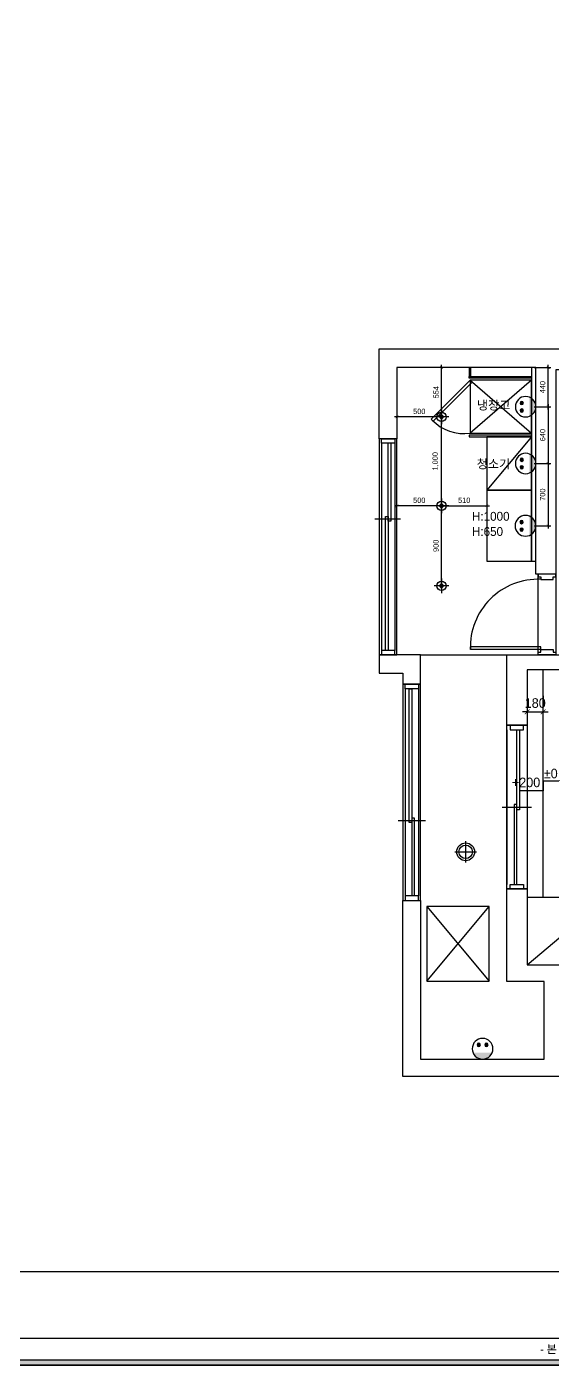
# Model space of a CAD drawing. Header units: millimetres. Extents: x 261942 to 379971, y 117646 to 213875.
# Drawn here: x 315646 to 321549, y 155386 to 170442 of the extents above; entities that cross this region are included whole.
import ezdxf
from ezdxf.enums import TextEntityAlignment as Align

# ---------------------------------------------------------------- set-up
doc = ezdxf.new("R2010")
doc.units = ezdxf.units.MM
doc.header["$LTSCALE"] = 100
doc.header["$PDMODE"] = 3
doc.layers.get('DEFPOINTS').update_dxf_attribs({"color": 248})
for name, color, linetype in [('02-WAL', 2, 'Continuous'), ('03-WAL NEW', 3, 'Continuous'), ('04-WIN', 4, 'Continuous'), ('04_FUR', 6, 'Continuous'), ('06-FUR', 6, 'Continuous'), ('06-LIGHT', 4, 'Continuous'), ('07-DIM', 5, 'Continuous'), ('08-HAT', 8, 'Continuous'), ('3.기호.계단선', 30, 'Continuous'), ('F-SYM', 7, 'Continuous'), ('F-SYM @ 1', 7, 'Continuous'), ('FORM(YOURNAME)-11', 1, 'Continuous'), ('RC-LIGHT', 7, 'Continuous'), ('도면층4', 4, 'Continuous'), ('도면층5', 5, 'Continuous'), ('설비', 7, 'Continuous')]:
    doc.layers.add(name, color=color, linetype=linetype)
doc.styles.add('HY 울릉도 L', font='')
doc.styles.add('YOURNAME', font='HY울릉도M.TTF')
doc.styles.add('코레일둥고', font='Korail_Round_Gothic_Medium.ttf')
doc.styles.get('HY 울릉도 L').set_extended_font_data('HY울릉도L')
doc.dimstyles.new('30', dxfattribs={"dimscale": 30, "dimtxt": 2, "dimasz": 1, "dimexe": 1, "dimexo": 1, "dimgap": 1, "dimtad": 1, "dimdec": 0, "dimrnd": 0.05, "dimdsep": 46, "dimlunit": 6, "dimtxsty": 'HY 울릉도 L', "dimblk": 'ARCHTICK', "dimcen": 2.5, "dimdle": 1, "dimclrd": 133, "dimclre": 133, "dimclrt": 30, "dimadec": 0, "dimazin": 0, "dimtfac": 1, "dimtdec": 0, "dimtix": 1, "dimtmove": 2, "dimatfit": 3, "dimldrblk": 'ARCHTICK', "dimfxl": 0, "dimlwd": -1, "dimlwe": -1, "dimarcsym": 0})
doc.dimstyles.new('YOURNAME-60', dxfattribs={"dimscale": 60, "dimtxt": 1.8, "dimasz": 0.9, "dimexe": 1, "dimexo": 3, "dimgap": 0.7, "dimtad": 1, "dimdec": 0, "dimzin": 0, "dimdsep": 46, "dimtxsty": 'YOURNAME', "dimblk": 'ARCHTICK', "dimcen": 0, "dimclrd": 1, "dimclre": 1, "dimclrt": 7, "dimadec": 0, "dimazin": 0, "dimtfac": 1, "dimtdec": 0, "dimtix": 1, "dimtmove": 2, "dimatfit": 3, "dimldrblk": 'ARCHTICK', "dimfxl": 0, "dimtolj": 1, "dimtzin": 0, "dimarcsym": 0})

# ---------------------------------------------------------------- blocks, each defined once
blk = doc.blocks.new('FORM-PLAN')
at = {"layer": 'FORM(YOURNAME)-11'}
h = blk.add_hatch(color=256, dxfattribs=at)
h.dxf.hatch_style = 1
h.paths.add_polyline_path([(-71444, 55115), (10556, 55115), (10556, 54915), (-71444, 54915)])
h.paths.add_polyline_path([(-71444, -2085), (10556, -2085), (10556, -2285), (-71444, -2285)])
at = {"layer": 'DEFPOINTS', "color": 158}
blk.add_line((1346, -1285), (-71444, -1285), dxfattribs=at)
for points in [[(-71444, -2285), (10556, -2285), (10556, 55115), (-71444, 55115)], [(-69444, 53115), (-64, 53115), (-64, 1215), (-69444, 1215)]]:
    blk.add_lwpolyline(points, close=True, dxfattribs=at)
at = {"layer": 'FORM(YOURNAME)-11'}
blk.add_lwpolyline([(-71444, -2085), (10556, -2085), (10556, -2285), (-71444, -2285)], close=True, dxfattribs=at)
at = {"layer": 'FORM(YOURNAME)-11', "color": 1, "style": 'YOURNAME'}
blk.add_text("- 본 도서는 어떠한 경우에도 무단으로 도용할 수 없으며 도용시 '지적재산권' 보호에 관한 법률에 의거, 법적 분쟁이 발생합니다.  또한 본 도서에 관한 모든 저작권은 당사에 있습니다. -", height=300, dxfattribs=at).set_placement((-32990, -1685), align=Align.MIDDLE_CENTER)
at = {"layer": 'FORM(YOURNAME)-11', "color": 3, "style": 'YOURNAME'}
for tag, height, p in [('1', 450, (9905, 18188)), ('2', 450, (9905, 17544)), ('3', 450, (9905, 16257)), ('4', 450, (9905, 14326)), ('5', 515, (9905, 12009)), ('6', 515, (9905, 9757)), ('7', 515, (9905, 7504)), ('8', 515, (9905, 5252)), ('9', 515, (9905, 2999)), ('10', 515, (5655, 811)), ('11', 515, (9905, 747)), ('12', 515, (5655, -1441)), ('13', 515, (9905, -1441))]:
    blk.add_attdef(tag, text='', height=height, dxfattribs=at).set_placement(p, align=Align.MIDDLE_RIGHT)
blk = doc.blocks.new('*U585')
at = {"layer": 'F-SYM', "xscale": 0.3, "yscale": 0.3, "zscale": 0.3}
blk.add_blockref('FORM-PLAN', (335875, 156072), dxfattribs=at)
blk = doc.blocks.new('_ArchTick')
at = {"color": 0, "linetype": 'ByBlock', "const_width": 0.15}
blk.add_lwpolyline([(-0.5, -0.5), (0.5, 0.5)], dxfattribs=at)
blk = doc.blocks.new('*D133')
at = {"layer": '07-DIM', "color": 1, "lineweight": -2}
for p, q in [((321269, 162916), (321269, 162796)), ((321449, 162916), (321449, 162796)), ((321269, 162736), (321215, 162736)), ((321269, 162736), (321449, 162736)), ((321449, 162736), (321503, 162736))]:
    blk.add_line(p, q, dxfattribs=at)
at = {"layer": 'DEFPOINTS', "color": 0}
for p in [(321269, 162736), (321449, 162736), (321449, 162736)]:
    blk.add_point(p, dxfattribs=at)
at = {"layer": '07-DIM', "color": 1, "lineweight": -2, "xscale": 54, "yscale": 54, "zscale": 54}
blk.add_blockref('_ArchTick', (321269, 162736), dxfattribs=at)
at = {"layer": '07-DIM', "color": 1, "lineweight": -2, "xscale": 54, "yscale": 54, "zscale": 54, "rotation": 180}
blk.add_blockref('_ArchTick', (321449, 162736), dxfattribs=at)
at = {"layer": '07-DIM', "color": 7, "insert": (321359, 162834), "char_height": 108, "attachment_point": 5, "style": 'YOURNAME'}
blk.add_mtext('\\A1;180', dxfattribs=at)
blk = doc.blocks.new('RRHREU')
at = {"color": 1, "linetype": 'Continuous'}
for p, q in [((119142, 54330), (119142, 54530)), ((119042, 54430), (119242, 54430))]:
    blk.add_line(p, q, dxfattribs=at)
at = {"layer": 'RC-LIGHT'}
for radius in [82.5, 62.5]:
    blk.add_circle((119142, 54430), radius, dxfattribs=at)
blk = doc.blocks.new('F-SYM-ENT NAME')
at = {"layer": 'F-SYM'}
h = blk.add_hatch(color=1, dxfattribs=at)
h.dxf.hatch_style = 1
h.paths.add_polyline_path([(-181267, -29725), (-181467, -29925), (-181367, -29925), (-181267, -29825), (-181167, -29925), (-181067, -29925)])
at = {"layer": 'F-SYM', "color": 1}
for points in [[(-181267, -29725), (-181467, -29925), (-181367, -29925), (-181267, -29825), (-181167, -29925), (-181067, -29925)], [(-181267, -29775), (-181467, -29975), (-181067, -29975)]]:
    blk.add_lwpolyline(points, close=True, dxfattribs=at)
at = {"layer": 'F-SYM', "color": 1, "style": 'YOURNAME'}
blk.add_attdef('ENT', text='', height=100, dxfattribs=at).set_placement((-181267, -30025), align=Align.TOP_CENTER)
blk = doc.blocks.new('*U591')
at = {"layer": 'F-SYM'}
ref = blk.add_blockref('F-SYM-ENT NAME', (205708, -117009), dxfattribs=dict(at, rotation=270))
ref.add_attrib('ENT', 'MAIN ENT', dxfattribs={"layer": 'F-SYM @ 1', "color": 1, "height": 100, "rotation": 270, "style": 'YOURNAME'}).set_placement((175684, 64258), align=Align.TOP_CENTER)
blk = doc.blocks.new('FLOORPLAN')
at = {"layer": '03-WAL NEW'}
h = blk.add_hatch(dxfattribs=at)
h.set_pattern_fill('_USER', color=256, scale=50, angle=45, pattern_type=0)
h.set_pattern_definition([(45, (0, 0), (-35.355339, 35.355339), [])])
h.paths.add_polyline_path([(176054, 55430), (176654, 55430), (176654, 55218), (176054, 55218)])
at = {"layer": '08-HAT'}
h = blk.add_hatch(dxfattribs=at)
h.set_pattern_fill('DOTS', color=256, scale=20)
h.paths.add_polyline_path([(176240, 63032), (177638, 63032), (177638, 63572), (177506, 63572), (177506, 63183), (176240, 63183)])
at = {"layer": '3.기호.계단선'}
h = blk.add_hatch(color=256, dxfattribs=at)
h.dxf.hatch_style = 1
edge = h.paths.add_edge_path()
edge.add_arc((177071, 66509), 25, 0, 360)
h = blk.add_hatch(color=256, dxfattribs=at)
h.dxf.hatch_style = 1
edge = h.paths.add_edge_path()
edge.add_arc((177811, 66509), 25, 0, 360)
h = blk.add_hatch(color=256, dxfattribs=at)
h.dxf.hatch_style = 1
edge = h.paths.add_edge_path()
edge.add_arc((178436, 66509), 25, 0, 360)
h = blk.add_hatch(color=10, dxfattribs=at)
h.dxf.hatch_style = 1
edge = h.paths.add_edge_path()
edge.add_arc((178551, 66149), 25, 0, 360)
h = blk.add_hatch(color=10, dxfattribs=at)
h.dxf.hatch_style = 1
edge = h.paths.add_edge_path()
edge.add_arc((176154, 55770), 25, 0, 360)
h = blk.add_hatch(color=256, dxfattribs=at)
h.dxf.hatch_style = 1
edge = h.paths.add_edge_path()
edge.add_arc((175459, 55540), 25, 0, 360)
h = blk.add_hatch(color=256, dxfattribs=at)
h.dxf.hatch_style = 1
edge = h.paths.add_edge_path()
edge.add_arc((176309, 55430), 25, 0, 360)
h = blk.add_hatch(color=256, dxfattribs=at)
h.dxf.hatch_style = 1
edge = h.paths.add_edge_path()
edge.add_arc((176914, 55430), 25, 0, 360)
blk.add_line((172881, 59825), (173851, 59825))
at = {"layer": '02-WAL'}
for p, q in [((183430, 66831), (176040, 66831)), ((176040, 66831), (176040, 64790)), ((183430, 66161), (183430, 66831)), ((179221, 64790), (179221, 66621)), ((179221, 66621), (183230, 66621)), ((183230, 66621), (183230, 66148)), ((176624, 64990), (176624, 66509)), ((176624, 66509), (178981, 66509)), ((178981, 66509), (178981, 64792)), ((183230, 66148), (183430, 66148)), ((178197, 64990), (176624, 64990)), ((178197, 64790), (178197, 64990)), ((176040, 64790), (178197, 64790)), ((178981, 64790), (179021, 64790)), ((179021, 64792), (179021, 64790)), ((179021, 64790), (179221, 64790)), ((176040, 63269), (176040, 63774)), ((176040, 63774), (176240, 63774)), ((176240, 63774), (176240, 63226)), ((172416, 62255), (172416, 63269)), ((172416, 63269), (176040, 63269)), ((174176, 63056), (172616, 63056)), ((172616, 63056), (172616, 62255)), ((174176, 60735), (174176, 63056)), ((176240, 63032), (174401, 63032)), ((174401, 63032), (174401, 60735)), ((172616, 62255), (172416, 62255)), ((174401, 60735), (174176, 60735)), ((177359, 57096), (177359, 58663)), ((177359, 58663), (177577, 58663)), ((177577, 58663), (177577, 57992)), ((177577, 57992), (179020, 57992)), ((179020, 57992), (179020, 56817)), ((178850, 57882), (177589, 57882)), ((177589, 57882), (177589, 56926)), ((178850, 56817), (178850, 57882)), ((172681, 55082), (172681, 57064)), ((172681, 57064), (172881, 57064)), ((172881, 57064), (172881, 55278)), ((173851, 56153), (173851, 57193)), ((173851, 57193), (174079, 57193)), ((174079, 57193), (174079, 56338)), ((174979, 56338), (174979, 57096)), ((174979, 57096), (177359, 57096)), ((177359, 56926), (175114, 56926)), ((175114, 56926), (175114, 55430)), ((177589, 56926), (177359, 56926)), ((177359, 56926), (177359, 56926)), ((179020, 56817), (178850, 56817)), ((183886, 56466), (184086, 56466)), ((183886, 55282), (183886, 56466)), ((184086, 56466), (184086, 55082)), ((174079, 56338), (174979, 56338)), ((174271, 56153), (173851, 56153)), ((174271, 55278), (174271, 56153)), ((177359, 55430), (177359, 56090)), ((177359, 56090), (177589, 56090)), ((177589, 56090), (177589, 55282)), ((182595, 55282), (182595, 56147)), ((182595, 56147), (182795, 56147)), ((182795, 56147), (182795, 55282)), ((178860, 55282), (178860, 55947)), ((178860, 55947), (179020, 55947)), ((179020, 55947), (179020, 55282)), ((175114, 55430), (176054, 55430)), ((176054, 55430), (176054, 55218)), ((176654, 55218), (176654, 55430)), ((176654, 55430), (177359, 55430)), ((177589, 55471), (177589, 55279)), ((172881, 55278), (174271, 55278)), ((177589, 55282), (178860, 55282)), ((179020, 55282), (182595, 55282)), ((182795, 55282), (183886, 55282)), ((184086, 55082), (172681, 55082))]:
    blk.add_line(p, q, dxfattribs=at)
for points in [[(179021, 63818), (184086, 63818), (184086, 62996), (183837, 62996), (183837, 63651), (179021, 63651), (179021, 63818)], [(183837, 60126), (183837, 59277), (183886, 59277), (183886, 59146), (184086, 59146), (184086, 60126), (183837, 60126)], [(172681, 59494), (172881, 59494), (172881, 59825), (172416, 59825), (172416, 59618), (172681, 59618), (172681, 59494)], [(177577, 59658), (174079, 59658), (174079, 59033), (173851, 59033), (173851, 59825), (177577, 59825), (177577, 59658)]]:
    blk.add_lwpolyline(points, dxfattribs=at)
blk.add_lwpolyline([(182795, 59277), (178820, 59277), (178820, 59072), (182595, 59072), (182595, 58857), (182795, 58857)], close=True, dxfattribs=at)
at = {"layer": '03-WAL NEW'}
blk.add_lwpolyline([(176054, 55430), (176654, 55430), (176654, 55218), (176054, 55218)], close=True, dxfattribs=at)
at = {"layer": '04-WIN'}
for p, q in [((183215, 66098), (183215, 63868)), ((183365, 66098), (183365, 63868)), ((183445, 66108), (183445, 63858)), ((178891, 65630), (178921, 65630)), ((178921, 64960), (178921, 65630)), ((178921, 64960), (178921, 65630)), ((183165, 65248), (183495, 65248)), ((179191, 63878), (180072, 63878)), ((176070, 63834), (175173, 63834)), ((183881, 60144), (183881, 62966)), ((183927, 61044), (183927, 62938)), ((183957, 61044), (183957, 62938)), ((183961, 60156), (183961, 62979)), ((183961, 60144), (183961, 62966)), ((184007, 61044), (184007, 62938)), ((184037, 61044), (184037, 62938)), ((184041, 60156), (184041, 62979)), ((172441, 62205), (172441, 59875)), ((172591, 62205), (172591, 59875)), ((172366, 61355), (172656, 61355)), ((183845, 61026), (184002, 61026)), ((183886, 60186), (183886, 61009)), ((183916, 60186), (183916, 61009)), ((183925, 61026), (184082, 61026)), ((183966, 60186), (183966, 61009)), ((183996, 60186), (183996, 61009)), ((183923, 60156), (183920, 60156)), ((184003, 60156), (184000, 60156)), ((174231, 59885), (173440, 59885)), ((177389, 59598), (176508, 59598)), ((172706, 59444), (172706, 57114)), ((172856, 59444), (172856, 57114)), ((183911, 59096), (183911, 56516)), ((184061, 59096), (184061, 56516)), ((173849, 58983), (173849, 57243)), ((174079, 58993), (174079, 57233)), ((178990, 59012), (179950, 59012)), ((182620, 58807), (182620, 56197)), ((182770, 58807), (182770, 56197)), ((183836, 58146), (184141, 58146)), ((172631, 57964), (172936, 57964)), ((173799, 58113), (174129, 58113)), ((182545, 57857), (182850, 57857)), ((177389, 56866), (176667, 56866)), ((176667, 56866), (176667, 56836)), ((176054, 55291), (176054, 55282)), ((176084, 55382), (176084, 55368)), ((176084, 55382), (176624, 55382)), ((176084, 55327), (176084, 55358)), ((176084, 55282), (176624, 55282))]:
    blk.add_line(p, q, dxfattribs=at)
for points in [[(183265, 66148), (183215, 66148), (183215, 66098), (183365, 66098), (183365, 66148)], [(183320, 66098), (183320, 65218), (183290, 65218), (183290, 66098)], [(183445, 66148), (183445, 66108), (183365, 66108)], [(183405, 66108), (183405, 65218), (183430, 65218), (183430, 66108)], [(183290, 63868), (183290, 65278), (183260, 65278), (183260, 63868)], [(183405, 63858), (183405, 65278), (183380, 65278), (183380, 63858)], [(183265, 63818), (183215, 63818), (183215, 63868), (183365, 63868), (183365, 63818)], [(183445, 63818), (183445, 63858), (183365, 63858)], [(183890, 62996), (183881, 62996), (183881, 62966), (183922, 62966), (183922, 62979), (183961, 62979), (183961, 62996), (183952, 62996)], [(183936, 62938), (183937, 62935), (183938, 62935), (183940, 62934)], [(183948, 62938), (183946, 62935), (183945, 62935), (183944, 62934)], [(183970, 62996), (183961, 62996), (183961, 62966), (184002, 62966), (184002, 62979), (184041, 62979), (184041, 62996), (184032, 62996)], [(184016, 62938), (184017, 62935), (184018, 62935), (184020, 62934)], [(184028, 62938), (184026, 62935), (184025, 62935), (184024, 62934)], [(172546, 62205), (172546, 61330), (172516, 61330), (172516, 62205)], [(183896, 61009), (183897, 61006), (183898, 61006), (183899, 61005)], [(183899, 61012), (183899, 60182), (183903, 60182), (183903, 61012), (183899, 61012), (183903, 61012)], [(183907, 61009), (183906, 61006), (183905, 61006), (183903, 61005)], [(183936, 61044), (183937, 61047), (183938, 61047), (183940, 61048)], [(183948, 61044), (183946, 61047), (183945, 61047), (183944, 61048)], [(183976, 61009), (183977, 61006), (183978, 61006), (183979, 61005)], [(183979, 61012), (183979, 60182), (183983, 60182), (183983, 61012), (183979, 61012), (183983, 61012)], [(183987, 61009), (183986, 61006), (183985, 61006), (183983, 61005)], [(184016, 61044), (184017, 61047), (184018, 61047), (184020, 61048)], [(184028, 61044), (184026, 61047), (184025, 61047), (184024, 61048)], [(183952, 60126), (183961, 60126), (183961, 60156), (183920, 60156), (183920, 60144), (183881, 60144), (183881, 60126), (183890, 60126)], [(183896, 60186), (183897, 60188), (183898, 60189), (183899, 60189)], [(183907, 60186), (183906, 60188), (183905, 60189), (183903, 60189)], [(184032, 60126), (184041, 60126), (184041, 60156), (184000, 60156), (184000, 60144), (183961, 60144), (183961, 60126), (183970, 60126)], [(183976, 60186), (183977, 60188), (183978, 60189), (183979, 60189)], [(183987, 60186), (183986, 60188), (183985, 60189), (183983, 60189)], [(173939, 59033), (173889, 59033), (173889, 58983), (174039, 58983), (174039, 59033)], [(184016, 59096), (184016, 58121), (183986, 58121), (183986, 59096)], [(173994, 58983), (173994, 58083), (173964, 58083), (173964, 58983)], [(182725, 58807), (182725, 57832), (182695, 57832), (182695, 58807)], [(173964, 57243), (173964, 58143), (173934, 58143), (173934, 57243)], [(172811, 57114), (172811, 57989), (172781, 57989), (172781, 57114)], [(173914, 57193), (173889, 57193), (173889, 57243), (174039, 57243), (174039, 57193)], [(176054, 55373), (176054, 55382), (176084, 55382), (176084, 55368), (176078, 55366), (176078, 55359), (176084, 55358), (176084, 55282), (176054, 55282)], [(176627, 55365), (176080, 55365), (176080, 55361), (176627, 55361), (176627, 55365), (176627, 55361)], [(176084, 55369), (176087, 55367), (176087, 55366), (176088, 55365)], [(176084, 55357), (176087, 55358), (176087, 55359), (176088, 55361)], [(176624, 55369), (176621, 55367), (176621, 55366), (176620, 55365)], [(176624, 55357), (176621, 55358), (176621, 55359), (176620, 55361)], [(176654, 55291), (176654, 55282), (176624, 55282), (176624, 55358), (176629, 55359), (176629, 55366), (176624, 55368), (176624, 55382), (176654, 55382), (176654, 55373)]]:
    blk.add_lwpolyline(points, dxfattribs=at)
for points in [[(183215, 66148), (183445, 66148), (183445, 63818), (183215, 63818)], [(183837, 62996), (184086, 62996), (184086, 60126), (183837, 60126)], [(183947, 62938), (183957, 62938), (183957, 62976), (183927, 62976), (183927, 62938), (183937, 62938), (183939, 62943), (183945, 62943)], [(183944, 62941), (183944, 61041), (183940, 61041), (183940, 62941)], [(184027, 62938), (184037, 62938), (184037, 62976), (184007, 62976), (184007, 62938), (184017, 62938), (184019, 62943), (184025, 62943)], [(184024, 62941), (184024, 61041), (184020, 61041), (184020, 62941)], [(172616, 62255), (172416, 62255), (172416, 59825), (172616, 59825)], [(172591, 62255), (172591, 62205), (172441, 62205), (172441, 62255)], [(172516, 61380), (172516, 59875), (172486, 59875), (172486, 61380)], [(183905, 61015), (183906, 61009), (183916, 61009), (183916, 61044), (183886, 61044), (183886, 61009), (183896, 61009), (183898, 61015)], [(183937, 61044), (183927, 61044), (183927, 61009), (183957, 61009), (183957, 61044), (183947, 61044), (183945, 61038), (183939, 61038)], [(183985, 61015), (183986, 61009), (183996, 61009), (183996, 61044), (183966, 61044), (183966, 61009), (183976, 61009), (183978, 61015)], [(184017, 61044), (184007, 61044), (184007, 61009), (184037, 61009), (184037, 61044), (184027, 61044), (184025, 61038), (184019, 61038)], [(183896, 60186), (183886, 60186), (183886, 60148), (183916, 60148), (183916, 60186), (183906, 60186), (183905, 60180), (183898, 60180)], [(183976, 60186), (183966, 60186), (183966, 60148), (183996, 60148), (183996, 60186), (183986, 60186), (183985, 60180), (183978, 60180)], [(172591, 59825), (172591, 59875), (172441, 59875), (172441, 59825)], [(172881, 59494), (172681, 59494), (172681, 57064), (172881, 57064)], [(172856, 59494), (172856, 59444), (172706, 59444), (172706, 59494)], [(172781, 59444), (172781, 57939), (172751, 57939), (172751, 59444)], [(173849, 59033), (174079, 59033), (174079, 57193), (173849, 57193)], [(184086, 59146), (183886, 59146), (183886, 56466), (184086, 56466)], [(184061, 59146), (184061, 59096), (183911, 59096), (183911, 59146)], [(182595, 58857), (182795, 58857), (182795, 56147), (182595, 56147)], [(182770, 58857), (182770, 58807), (182620, 58807), (182620, 58857)], [(183986, 58171), (183986, 56516), (183956, 56516), (183956, 58171)], [(182695, 57882), (182695, 56197), (182665, 56197), (182665, 57882)], [(172856, 57064), (172856, 57114), (172706, 57114), (172706, 57064)], [(184061, 56466), (184061, 56516), (183911, 56516), (183911, 56466)], [(182770, 56147), (182770, 56197), (182620, 56197), (182620, 56147)], [(176054, 55430), (176654, 55430), (176654, 55218), (176054, 55218)]]:
    blk.add_lwpolyline(points, close=True, dxfattribs=at)
at = {"layer": '08-HAT'}
blk.add_lwpolyline([(176240, 63032), (177638, 63032), (177638, 63572), (177506, 63572), (177506, 63183), (176240, 63183), (176240, 63032)], dxfattribs=at)
at = {"layer": '3.기호.계단선'}
for centre in [(177071, 66509), (177811, 66509), (178436, 66509), (175459, 55540), (176309, 55430), (176914, 55430)]:
    blk.add_circle(centre, 25, dxfattribs=at)
at = {"layer": '3.기호.계단선', "color": 10}
for centre in [(178551, 66149), (176154, 55770)]:
    blk.add_circle(centre, 25, dxfattribs=at)
at = {"layer": '도면층4'}
for p, q in [((178891, 64960), (178891, 65630)), ((178981, 64990), (178197, 64990)), ((178921, 64960), (178891, 64960)), ((176040, 63774), (176040, 64790)), ((176240, 64790), (176240, 63774)), ((178197, 64790), (178981, 64790)), ((179021, 64790), (179021, 63818)), ((179221, 63818), (179221, 64790)), ((175173, 63834), (175173, 63864)), ((176070, 63864), (175174, 63864)), ((176070, 63834), (176070, 63864)), ((179191, 63908), (180071, 63908)), ((179191, 63878), (179191, 63908)), ((179191, 63878), (180072, 63878)), ((180072, 63878), (180072, 63908)), ((176070, 63834), (175173, 63834)), ((174201, 59825), (174201, 60735)), ((174401, 60735), (174401, 59825)), ((174231, 59915), (173440, 59915)), ((173440, 59885), (173440, 59915)), ((174231, 59885), (173440, 59885)), ((174231, 59885), (174231, 59915)), ((177359, 59658), (177359, 58663)), ((177577, 58663), (177577, 59658)), ((177389, 59598), (176508, 59598)), ((176508, 59598), (176508, 59568)), ((177389, 59568), (176509, 59568)), ((177389, 59598), (177389, 59568)), ((178820, 57992), (178820, 59072)), ((179020, 59072), (179020, 57992)), ((178990, 59012), (179950, 59012)), ((178990, 59012), (178990, 58982)), ((178990, 58982), (179950, 58982)), ((179950, 59012), (179950, 58982)), ((177359, 56926), (177359, 56090)), ((177589, 56090), (177589, 56926)), ((177389, 56866), (176667, 56866)), ((177389, 56836), (176667, 56836)), ((177389, 56866), (177389, 56836))]:
    blk.add_line(p, q, dxfattribs=at)
for points in [[(178197, 64990), (178227, 64990), (178227, 64960), (178257, 64960), (178257, 64820), (178227, 64820), (178227, 64790), (178197, 64790), (178197, 64990)], [(178981, 64990), (178951, 64990), (178951, 64960), (178921, 64960), (178921, 64820), (178951, 64820), (178951, 64790), (178981, 64790), (178981, 64990)], [(176040, 64790), (176040, 64760), (176070, 64760), (176070, 64730), (176210, 64730), (176210, 64760), (176240, 64760), (176240, 64790), (176040, 64790)], [(179221, 64790), (179221, 64760), (179191, 64760), (179191, 64730), (179051, 64730), (179051, 64760), (179021, 64760), (179021, 64790), (179221, 64790)], [(179221, 63818), (179221, 63848), (179191, 63848), (179191, 63878), (179051, 63878), (179051, 63848), (179021, 63848), (179021, 63818), (179221, 63818)], [(176040, 63774), (176040, 63804), (176070, 63804), (176070, 63834), (176210, 63834), (176210, 63804), (176240, 63804), (176240, 63774), (176040, 63774)], [(174201, 60735), (174201, 60705), (174231, 60705), (174231, 60675), (174371, 60675), (174371, 60705), (174401, 60705), (174401, 60735), (174201, 60735)], [(174201, 59825), (174201, 59855), (174231, 59855), (174231, 59885), (174371, 59885), (174371, 59855), (174401, 59855), (174401, 59825), (174201, 59825)], [(177359, 59658), (177359, 59628), (177389, 59628), (177389, 59598), (177547, 59598), (177547, 59628), (177577, 59628), (177577, 59658), (177359, 59658)], [(179020, 59072), (179020, 59042), (178990, 59042), (178990, 59012), (178850, 59012), (178850, 59042), (178820, 59042), (178820, 59072), (179020, 59072)], [(177359, 58663), (177359, 58693), (177389, 58693), (177389, 58723), (177547, 58723), (177547, 58693), (177577, 58693), (177577, 58663), (177359, 58663)], [(179020, 57992), (179020, 58022), (178990, 58022), (178990, 58052), (178850, 58052), (178850, 58022), (178820, 58022), (178820, 57992), (179020, 57992)], [(177359, 56926), (177359, 56896), (177389, 56896), (177389, 56866), (177559, 56866), (177559, 56896), (177589, 56896), (177589, 56926), (177359, 56926)], [(177359, 56090), (177359, 56120), (177389, 56120), (177389, 56150), (177559, 56150), (177559, 56120), (177589, 56120), (177589, 56090), (177359, 56090)]]:
    blk.add_lwpolyline(points, dxfattribs=at)
at = {"layer": '도면층5'}
for centre, radius, start, end in [((178867, 65018), 612, 87.6956, 185.4292), ((176083, 63852), 910, 92.731, 180.1335), ((179236, 63896), 836, 358.8043, 93.0481), ((174202, 59914), 762, 87.8385, 182.1212), ((177363, 59577), 854, 178.5875, 271.739), ((179005, 58997), 945, 269.0575, 0.9094), ((177392, 56844), 724, 179.4066, 267.4168)]:
    blk.add_arc(centre, radius, start, end, dxfattribs=at)
at = {"color": 10}
blk.add_blockref('*U591', (0, 0), dxfattribs=at)
blk = doc.blocks.new('egoo')
at = {"layer": '설비'}
h = blk.add_hatch(color=140, dxfattribs=at)
edge = h.paths.add_edge_path()
edge.add_arc((1015645, 443434), 22.3, 0, 360)
h = blk.add_hatch(color=140, dxfattribs=at)
edge = h.paths.add_edge_path()
edge.add_arc((1015748, 443434), 22.3, 0, 360)
h = blk.add_hatch(color=140, dxfattribs=at)
edge = h.paths.add_edge_path()
edge.add_line((1015826, 443329), (1015567, 443329))
edge.add_ellipse((1015696, 443381), major_axis=(99, 99), ratio=1, start_angle=156.9578, end_angle=293.0422)
at = {"layer": '설비', "color": 140}
for centre, radius in [((1015696, 443381), 140), ((1015645, 443434), 22.3), ((1015748, 443434), 22.3)]:
    blk.add_circle(centre, radius, dxfattribs=at)
blk = doc.blocks.new('*D537')
at = {"color": 133}
for p, q in [((321346, 166608), (321533, 166608)), ((321503, 166138), (321503, 166638)), ((321346, 166168), (321533, 166168))]:
    blk.add_line(p, q, dxfattribs=at)
at = {"layer": 'DEFPOINTS', "color": 0}
for p in [(321316, 166608), (321503, 166608), (321316, 166168)]:
    blk.add_point(p, dxfattribs=at)
at = {"color": 133, "xscale": 30, "yscale": 30, "zscale": 30}
for p, rotation in [((321503, 166608), 90), ((321503, 166168), 270)]:
    blk.add_blockref('_ArchTick', p, dxfattribs=dict(at, rotation=rotation))
at = {"color": 30, "insert": (321442, 166388), "char_height": 60, "attachment_point": 5, "rotation": 90, "style": 'HY 울릉도 L'}
blk.add_mtext('440', dxfattribs=at)
blk = doc.blocks.new('*D538')
at = {"color": 133}
for p, q in [((321346, 166168), (321533, 166168)), ((321503, 166198), (321503, 165499)), ((321346, 165529), (321533, 165529))]:
    blk.add_line(p, q, dxfattribs=at)
at = {"layer": 'DEFPOINTS', "color": 0}
for p in [(321316, 166168), (321316, 165529), (321503, 165529)]:
    blk.add_point(p, dxfattribs=at)
at = {"color": 133, "xscale": 30, "yscale": 30, "zscale": 30}
for p, rotation in [((321503, 166168), 90), ((321503, 165529), 270)]:
    blk.add_blockref('_ArchTick', p, dxfattribs=dict(at, rotation=rotation))
at = {"color": 30, "insert": (321442, 165849), "char_height": 60, "attachment_point": 5, "rotation": 90, "style": 'HY 울릉도 L'}
blk.add_mtext('640', dxfattribs=at)
blk = doc.blocks.new('*D539')
at = {"color": 133}
for p, q in [((321346, 165529), (321533, 165529)), ((321503, 165559), (321503, 164799)), ((321346, 164829), (321533, 164829))]:
    blk.add_line(p, q, dxfattribs=at)
at = {"layer": 'DEFPOINTS', "color": 0}
for p in [(321316, 165529), (321316, 164829), (321503, 164829)]:
    blk.add_point(p, dxfattribs=at)
at = {"color": 133, "xscale": 30, "yscale": 30, "zscale": 30}
for p, rotation in [((321503, 165529), 90), ((321503, 164829), 270)]:
    blk.add_blockref('_ArchTick', p, dxfattribs=dict(at, rotation=rotation))
at = {"color": 30, "insert": (321442, 165179), "char_height": 60, "attachment_point": 5, "rotation": 90, "style": 'HY 울릉도 L'}
blk.add_mtext('700', dxfattribs=at)
blk = doc.blocks.new('hallogen')
h = blk.add_hatch(color=256)
h.dxf.hatch_style = 1
edge = h.paths.add_edge_path()
edge.add_arc((48592, 60854), 31.2, 0, 360, ccw=False)
at = {"color": 1, "linetype": 'Continuous'}
for p, q in [((48592, 60954), (48592, 60754)), ((48692, 60854), (48492, 60854))]:
    blk.add_line(p, q, dxfattribs=at)
at = {"color": 4, "linetype": 'Continuous'}
blk.add_circle((48592, 60854), 62.5, dxfattribs=at)
blk = doc.blocks.new('*D557')
at = {"color": 133}
for p, q in [((320306, 165024), (320306, 166084)), ((320336, 166054), (320336, 166054)), ((320336, 165054), (320336, 165054))]:
    blk.add_line(p, q, dxfattribs=at)
at = {"layer": 'DEFPOINTS', "color": 0}
for p in [(320306, 166054), (320306, 166054), (320306, 165054)]:
    blk.add_point(p, dxfattribs=at)
at = {"color": 133, "xscale": 30, "yscale": 30, "zscale": 30}
for p, rotation in [((320306, 166054), 90), ((320306, 165054), 270)]:
    blk.add_blockref('_ArchTick', p, dxfattribs=dict(at, rotation=rotation))
at = {"color": 30, "insert": (320240, 165554), "char_height": 60, "attachment_point": 5, "rotation": 90, "style": 'HY 울릉도 L'}
blk.add_mtext('1,000', dxfattribs=at)
blk = doc.blocks.new('*D558')
at = {"color": 133}
for p, q in [((320336, 166054), (319776, 166054)), ((319806, 166024), (319806, 166024))]:
    blk.add_line(p, q, dxfattribs=at)
at = {"layer": 'DEFPOINTS', "color": 0}
for p in [(319806, 166054), (319806, 166054), (320306, 166054)]:
    blk.add_point(p, dxfattribs=at)
at = {"color": 133, "xscale": 30, "yscale": 30, "zscale": 30, "rotation": 180}
blk.add_blockref('_ArchTick', (319806, 166054), dxfattribs=at)
at = {"color": 133, "xscale": 30, "yscale": 30, "zscale": 30}
blk.add_blockref('_ArchTick', (320306, 166054), dxfattribs=at)
at = {"color": 30, "insert": (320056, 166115), "char_height": 60, "attachment_point": 5, "style": 'HY 울릉도 L'}
blk.add_mtext('500', dxfattribs=at)
blk = doc.blocks.new('*D559')
at = {"color": 133}
for p, q in [((320306, 166024), (320306, 166638)), ((320336, 166608), (320336, 166608)), ((320336, 166054), (320336, 166054))]:
    blk.add_line(p, q, dxfattribs=at)
at = {"layer": 'DEFPOINTS', "color": 0}
for p in [(320306, 166608), (320306, 166608), (320306, 166054)]:
    blk.add_point(p, dxfattribs=at)
at = {"color": 133, "xscale": 30, "yscale": 30, "zscale": 30}
for p, rotation in [((320306, 166608), 90), ((320306, 166054), 270)]:
    blk.add_blockref('_ArchTick', p, dxfattribs=dict(at, rotation=rotation))
at = {"color": 30, "insert": (320245, 166331), "char_height": 60, "attachment_point": 5, "rotation": 90, "style": 'HY 울릉도 L'}
blk.add_mtext('554', dxfattribs=at)
blk = doc.blocks.new('*D560')
at = {"color": 133}
blk.add_line((320276, 165054), (320846, 165054), dxfattribs=at)
at = {"layer": 'DEFPOINTS', "color": 0}
for p in [(320306, 165054), (320816, 165054), (320816, 165054)]:
    blk.add_point(p, dxfattribs=at)
at = {"color": 133, "xscale": 30, "yscale": 30, "zscale": 30, "rotation": 180}
blk.add_blockref('_ArchTick', (320306, 165054), dxfattribs=at)
at = {"color": 133, "xscale": 30, "yscale": 30, "zscale": 30}
blk.add_blockref('_ArchTick', (320816, 165054), dxfattribs=at)
at = {"color": 30, "insert": (320561, 165115), "char_height": 60, "attachment_point": 5, "style": 'HY 울릉도 L'}
blk.add_mtext('510', dxfattribs=at)
blk = doc.blocks.new('*D561')
at = {"color": 133}
blk.add_line((320336, 165054), (319776, 165054), dxfattribs=at)
at = {"layer": 'DEFPOINTS', "color": 0}
for p in [(319806, 165054), (319806, 165054), (320306, 165054)]:
    blk.add_point(p, dxfattribs=at)
at = {"color": 133, "xscale": 30, "yscale": 30, "zscale": 30, "rotation": 180}
blk.add_blockref('_ArchTick', (319806, 165054), dxfattribs=at)
at = {"color": 133, "xscale": 30, "yscale": 30, "zscale": 30}
blk.add_blockref('_ArchTick', (320306, 165054), dxfattribs=at)
at = {"color": 30, "insert": (320056, 165115), "char_height": 60, "attachment_point": 5, "style": 'HY 울릉도 L'}
blk.add_mtext('500', dxfattribs=at)
blk = doc.blocks.new('*D562')
at = {"color": 133}
for p, q in [((320306, 164124), (320306, 165084)), ((320336, 164154), (320336, 164154))]:
    blk.add_line(p, q, dxfattribs=at)
at = {"layer": 'DEFPOINTS', "color": 0}
for p in [(320306, 165054), (320306, 165054), (320306, 164154)]:
    blk.add_point(p, dxfattribs=at)
at = {"color": 133, "xscale": 30, "yscale": 30, "zscale": 30}
for p, rotation in [((320306, 165054), 90), ((320306, 164154), 270)]:
    blk.add_blockref('_ArchTick', p, dxfattribs=dict(at, rotation=rotation))
at = {"color": 30, "insert": (320244, 164604), "char_height": 60, "attachment_point": 5, "rotation": 90, "style": 'HY 울릉도 L'}
blk.add_mtext('900', dxfattribs=at)

msp = doc.modelspace()

# ---------------------------------------------------------------- linework, layer by layer
at = {"color": 8}
msp.add_lwpolyline([(320211.2, 166007), (320648.9, 166444.7), (320627.7, 166465.9), (320190, 166028.2)], close=True, dxfattribs=at)
msp.add_arc((320558.7, 166365.1), 499, 224.13876, 277.94892, dxfattribs=at)
at = {"layer": '04_FUR'}
for p, q in [((320627.7, 166465.9), (321315.7, 165870.9)), ((321315.7, 166465.9), (320627.7, 165870.9))]:
    msp.add_line(p, q, dxfattribs=at)
for points in [[(320615.7, 166507.9), (320635.7, 166507.9), (320635.7, 166607.9), (320615.7, 166607.9)], [(321365.7, 166607.9), (321315.7, 166607.9), (321315.7, 164428.9), (321365.7, 164428.9)], [(321315.7, 166507.9), (321315.7, 166487.9), (320615.7, 166487.9), (320615.7, 166507.9)], [(320627.7, 166465.9), (320627.7, 165870.9), (321315.7, 165870.9), (321315.7, 166465.9)], [(320615.7, 165848.9), (320615.7, 165828.9), (321315.7, 165828.9), (321315.7, 165848.9)], [(320815.7, 164428.9), (321315.7, 164428.9), (321315.7, 165228.9), (320815.7, 165228.9)]]:
    msp.add_lwpolyline(points, close=True, dxfattribs=at)
msp.add_lwpolyline([(321315.7, 165828.9), (320815.7, 165828.9), (320815.7, 165228.9), (321315.7, 165228.9), (321315.7, 165828.9), (320815.7, 165228.9)], dxfattribs=at)
at = {"layer": '06-FUR'}
for p, q in [((320142.1, 160544.9), (320842.1, 159704.9)), ((320142.1, 159704.9), (320842.1, 160544.9))]:
    msp.add_line(p, q, dxfattribs=at)
msp.add_lwpolyline([(321268.7, 159889.9), (322168.7, 160647.9), (321268.7, 160647.9), (321268.7, 159889.9), (322168.7, 159889.9), (322168.7, 160647.9)], dxfattribs=at)
msp.add_lwpolyline([(320842.1, 160544.9), (320142.1, 160544.9), (320142.1, 159704.9), (320842.1, 159704.9)], close=True, dxfattribs=at)
at = {"layer": '06-LIGHT'}
msp.add_line((321448.7, 160647.9), (321448.7, 163209.9), dxfattribs=at)
msp.add_lwpolyline([(321708.9, 161957.2), (321448.7, 161957.2), (321448.7, 161849.2), (321188.4, 161849.2)], dxfattribs=at)

# ---------------------------------------------------------------- block references
at = {"color": 10}
msp.add_blockref('*U585', (0, 0), dxfattribs=at)
msp.add_blockref('FLOORPLAN', (147189.7, 103551.4))
at = {"layer": '06-LIGHT', "xscale": 0.8333333333333334, "yscale": 0.8333333333333334, "zscale": 0.8333333333333334}
for p in [(279812.4, 115341.8), (279812.4, 114341.8), (279812.4, 113441.8)]:
    msp.add_blockref('hallogen', p, dxfattribs=at)
at = {"layer": 'RC-LIGHT', "xscale": 1.212121212121212, "yscale": 1.212121212121212, "zscale": 1.212121212121212}
msp.add_blockref('RRHREU', (176162.9, 95185.4), dxfattribs=at)
at = {"layer": '설비', "color": 253, "rotation": 90}
for p, xscale, yscale, zscale in [((685456.9, 1000489.4), -0.8214285869294656, 0.8214285869294656, 0.8214285869294656), ((685456.9, 999851), -0.8214285869294656, 0.8214285869294656, 0.8214285869294656), ((690733.5, 1011241.9), -0.8333333333333334, 0.8333333333333334, 0.8333333333333334)]:
    msp.add_blockref('egoo', p, dxfattribs=dict(at, xscale=xscale, yscale=yscale, zscale=zscale))
at = {"layer": '설비', "color": 253, "xscale": -0.8333333333333334, "yscale": 0.8333333333333334, "zscale": 0.8333333333333334}
msp.add_blockref('egoo', (1167180.7, -210538), dxfattribs=at)

# ---------------------------------------------------------------- texts
at = {"layer": '06-LIGHT', "style": '코레일둥고'}
for s, p in [('+200', (321096.5, 161888.1)), ('%%P0', (321454.9, 161988.1))]:
    msp.add_text(s, height=108, dxfattribs=at).set_placement(p)
at = {"layer": 'RC-LIGHT', "color": 140, "style": '코레일둥고'}
for s, p in [('냉장고', (320704, 166235.4)), ('청소기', (320700.9, 165574.5)), ('H:1000', (320648.3, 164985.4)), ('H:650', (320648.3, 164814.7))]:
    msp.add_text(s, height=100, dxfattribs=at).set_placement(p, align=Align.TOP_LEFT)

# ---------------------------------------------------------------- dimensions: what is measured, and where the dimension line sits
at = {"color": 10}
for base, p1, p2, picture, middle in [((320305.5, 166607.9), (320305.5, 166053.7), (320305.5, 166607.9), '*D559', (320244.9, 166330.8)), ((320305.5, 166053.7), (320305.5, 165053.7), (320305.5, 166053.7), '*D557', (320239.6, 165553.7)), ((320305.5, 165053.7), (320305.5, 164153.7), (320305.5, 165053.7), '*D562', (320244.2, 164603.7))]:
    dim = msp.add_linear_dim(base=base, p1=p1, p2=p2, angle=90, dimstyle='30', override={"dimfxl": 1.25}, dxfattribs=at)
    dim.commit()
    dim.dimension.update_dxf_attribs({"geometry": picture, "text_midpoint": middle})
at = {"color": 140}
for base, p1, p2, picture, middle in [((321503.1954097, 166607.9134421), (321315.6626329, 166168.4134421), (321315.6626329, 166607.9134421), '*D537', (321441.9335372, 166388.1634421)), ((321503.1954097, 165528.9134421), (321315.6626329, 166168.4134421), (321315.6626329, 165528.9134421), '*D538', (321441.9335372, 165848.6634421)), ((321503.2, 164828.9), (321315.7, 165528.9), (321315.7, 164828.9), '*D539', (321441.9, 165178.9))]:
    dim = msp.add_linear_dim(base=base, p1=p1, p2=p2, angle=90, dimstyle='30', override={"dimfxl": 1.25}, dxfattribs=at)
    dim.commit()
    dim.dimension.update_dxf_attribs({"geometry": picture, "text_midpoint": middle})
at = {"color": 10}
for base, p1, p2, picture, middle in [((319805.7, 166053.7), (320305.5, 166053.7), (319805.7, 166053.7), '*D558', (320055.6, 166115)), ((319805.7, 165053.7), (320305.5, 165053.7), (319805.7, 165053.7), '*D561', (320055.6, 165115)), ((320815.7, 165053.7), (320305.5, 165053.7), (320815.7, 165053.7), '*D560', (320560.6, 165115))]:
    dim = msp.add_linear_dim(base=base, p1=p1, p2=p2, dimstyle='30', override={"dimfxl": 1.25}, dxfattribs=at)
    dim.commit()
    dim.dimension.update_dxf_attribs({"geometry": picture, "text_midpoint": middle})
at = {"layer": '07-DIM'}
dim = msp.add_linear_dim(base=(321448.7, 162735.8), p1=(321268.7, 162735.8), p2=(321448.7, 162735.8), dimstyle='YOURNAME-60', dxfattribs=at)
dim.commit()
dim.dimension.update_dxf_attribs({"geometry": '*D133', "text_midpoint": (321358.7, 162834.1)})

doc.saveas('drawing.dxf')
